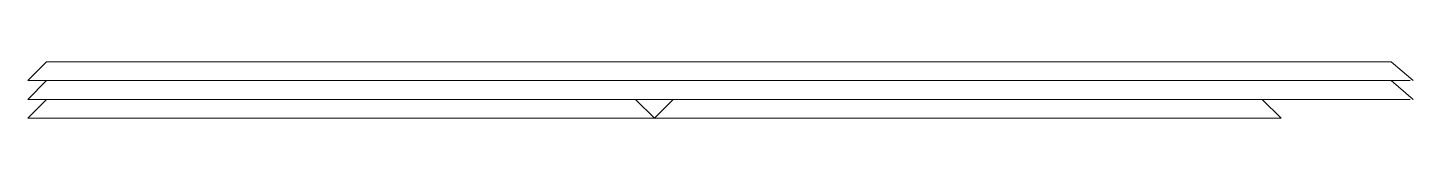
# Model space of a CAD drawing. Header units: millimetres. Extents: x 0 to 440, y -12 to 6.
import ezdxf

# ---------------------------------------------------------------- set-up
doc = ezdxf.new("R2010")
doc.units = ezdxf.units.MM
doc.layers.add('Mount-6', color=56, linetype='CONTINUOUS', lineweight=0, true_color=0x808000)

msp = doc.modelspace()

# ---------------------------------------------------------------- linework, layer by layer
at = {"layer": 'Mount-6'}
for p, q in [((0, 0), (6, 6)), ((6, 6), (433, 6)), ((440, 0), (433, 6)), ((0, 0), (439, 0)), ((0, -6), (6, 0)), ((440, -6), (433, 0)), ((0, -6), (439, -6)), ((0, -12), (6, -6)), ((199, -12), (193, -6)), ((199, -12), (205, -6)), ((398, -12), (392, -6)), ((0, -12), (199, -12)), ((199, -12), (398, -12))]:
    msp.add_line(p, q, dxfattribs=at)

doc.saveas('drawing.dxf')
